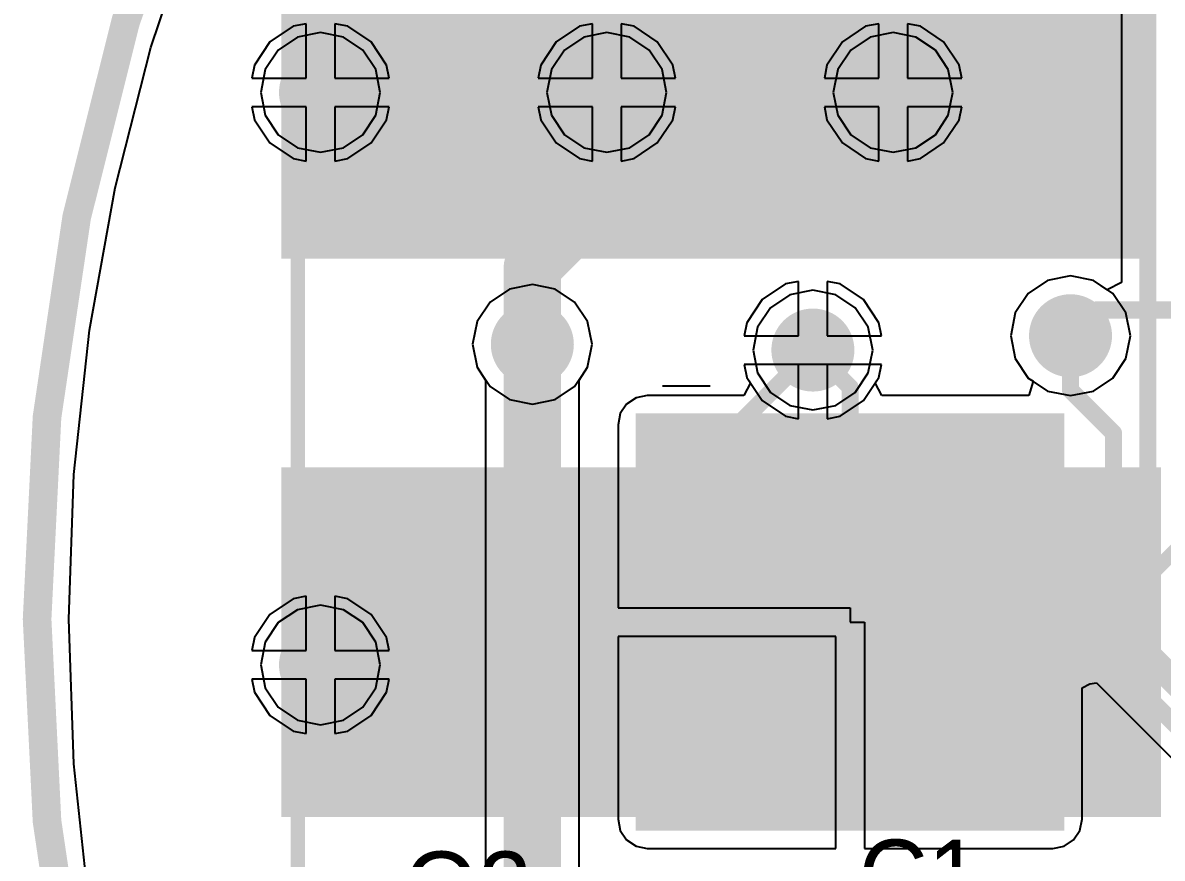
# Model space of a CAD drawing. Header units: millimetres. Extents: x 0.16 to 3.68, y 0.79 to 4.96.
# Drawn here: x 0.896 to 1.294, y 1.4325 to 1.7243 of the extents above; entities that cross this region are included whole.
import ezdxf

# ---------------------------------------------------------------- set-up
doc = ezdxf.new("R2010")
doc.units = ezdxf.units.MM
doc.header["$MEASUREMENT"] = 0
for name, color, linetype in [('BottomLayer', 5, 'Continuous'), ('BottomOverlay', 54, 'Continuous'), ('BottomPaste', 16, 'Continuous'), ('BottomSolder', 6, 'Continuous'), ('KeepOutLayer', 6, 'Continuous'), ('MidLayer1', 16, 'Continuous'), ('MidLayer2', 76, 'Continuous'), ('MultiLayer', 9, 'Continuous'), ('TopLayer', 1, 'Continuous'), ('TopOverlay', 2, 'Continuous'), ('TopPaste', 8, 'Continuous'), ('TopSolder', 216, 'Continuous'), ('ViaHoleLayer', 16, 'Continuous')]:
    doc.layers.add(name, color=color, linetype=linetype)

# ---------------------------------------------------------------- blocks, each defined once
blk = doc.blocks.new('B____________B_6')
at = {"layer": 'BottomLayer'}
blk.add_solid([(0.24803, -0.07087), (0.38583, -0.07087), (0.24803, 0.07087), (0.38583, 0.07087)], dxfattribs=at)
at = {"layer": 'BottomOverlay', "const_width": 0.005}
for points in [[(0, 0.19291), (0.63386, 0.19291)], [(0.3175, -0.08915), (0.135, -0.27165)], [(0.3175, -0.08915), (0.5, -0.27165)]]:
    blk.add_lwpolyline(points, dxfattribs=at)
at = {"layer": 'BottomOverlay', "const_width": 0.0025}
blk.add_lwpolyline([(0.31625, -0.08915, 1), (0.31875, -0.08915, 1)], format="xyb", close=True, dxfattribs=at)
blk.add_lwpolyline([(0.31625, -0.08915, 1), (0.31875, -0.08915, 1)], format="xyb", close=True, dxfattribs=at)
at = {"layer": 'BottomPaste'}
blk.add_solid([(0.24803, -0.07087), (0.38583, -0.07087), (0.24803, 0.07087), (0.38583, 0.07087)], dxfattribs=at)
at = {"layer": 'BottomSolder'}
blk.add_solid([(0.24403, -0.07487), (0.38983, -0.07487), (0.24403, 0.07487), (0.38983, 0.07487)], dxfattribs=at)
blk = doc.blocks.new('PCBC_________1_48')
at = {"layer": 'TopLayer'}
for points in [[(0.00236, 0.19791), (0.29764, 0.19791), (0.00236, 0.31209), (0.29764, 0.31209)], [(0.00236, 0.00291), (0.30157, 0.00291), (0.00236, 0.11709), (0.30157, 0.11709)]]:
    blk.add_solid(points, dxfattribs=at)
at = {"layer": 'TopPaste'}
for points in [[(0.00236, 0.19791), (0.29764, 0.19791), (0.00236, 0.31209), (0.29764, 0.31209)], [(0.00236, 0.00291), (0.30157, 0.00291), (0.00236, 0.11709), (0.30157, 0.11709)]]:
    blk.add_solid(points, dxfattribs=at)
at = {"layer": 'TopSolder'}
for points in [[(-0.00164, 0.19391), (0.30164, 0.19391), (-0.00164, 0.31609), (0.30164, 0.31609)], [(-0.00164, -0.00109), (0.30557, -0.00109), (-0.00164, 0.12109), (0.30557, 0.12109)]]:
    blk.add_solid(points, dxfattribs=at)

msp = doc.modelspace()

# ---------------------------------------------------------------- linework, layer by layer
at = {"layer": 'BottomLayer'}
for p, q in [((1.27982, 1.90451), (1.27982, 1.63354)), ((0.94077, 1.71573), (0.95675, 1.76375)), ((0.995, 1.72399), (0.99044, 1.72308)), ((0.995, 1.705), (0.995, 1.72399)), ((1.00956, 1.72308), (1.005, 1.72399)), ((1.005, 1.72399), (1.005, 1.705)), ((1.095, 1.72399), (1.09044, 1.72308)), ((1.095, 1.705), (1.095, 1.72399)), ((1.10956, 1.72308), (1.105, 1.72399)), ((1.105, 1.72399), (1.105, 1.705)), ((1.195, 1.72399), (1.19044, 1.72308)), ((1.195, 1.705), (1.195, 1.72399)), ((1.20956, 1.72308), (1.205, 1.72399)), ((1.205, 1.72399), (1.205, 1.705)), ((0.99044, 1.72308), (0.98234, 1.71766)), ((1.01766, 1.71766), (1.00956, 1.72308)), ((1.09044, 1.72308), (1.08234, 1.71766)), ((1.11766, 1.71766), (1.10956, 1.72308)), ((1.19044, 1.72308), (1.18234, 1.71766)), ((1.21766, 1.71766), (1.20956, 1.72308)), ((0.92825, 1.6667), (0.94077, 1.71573)), ((0.98234, 1.71766), (0.97692, 1.70956)), ((1.02308, 1.70956), (1.01766, 1.71766)), ((1.08234, 1.71766), (1.07692, 1.70956)), ((1.12308, 1.70956), (1.11766, 1.71766)), ((1.18234, 1.71766), (1.17692, 1.70956)), ((1.22308, 1.70956), (1.21766, 1.71766)), ((0.97692, 1.70956), (0.97601, 1.705)), ((1.02399, 1.705), (1.02308, 1.70956)), ((1.07692, 1.70956), (1.07601, 1.705)), ((1.12399, 1.705), (1.12308, 1.70956)), ((1.17692, 1.70956), (1.17601, 1.705)), ((1.22399, 1.705), (1.22308, 1.70956)), ((0.97601, 1.705), (0.995, 1.705)), ((1.005, 1.705), (1.02399, 1.705)), ((1.07601, 1.705), (1.095, 1.705)), ((1.105, 1.705), (1.12399, 1.705)), ((1.17601, 1.705), (1.195, 1.705)), ((1.205, 1.705), (1.22399, 1.705)), ((0.995, 1.695), (0.97601, 1.695)), ((0.97601, 1.695), (0.97692, 1.69044)), ((0.995, 1.67601), (0.995, 1.695)), ((1.02399, 1.695), (1.005, 1.695)), ((1.005, 1.695), (1.005, 1.67601)), ((1.02308, 1.69044), (1.02399, 1.695)), ((1.095, 1.695), (1.07601, 1.695)), ((1.07601, 1.695), (1.07692, 1.69044)), ((1.095, 1.67601), (1.095, 1.695)), ((1.12399, 1.695), (1.105, 1.695)), ((1.105, 1.695), (1.105, 1.67601)), ((1.12308, 1.69044), (1.12399, 1.695)), ((1.195, 1.695), (1.17601, 1.695)), ((1.17601, 1.695), (1.17692, 1.69044)), ((1.195, 1.67601), (1.195, 1.695)), ((1.22399, 1.695), (1.205, 1.695)), ((1.205, 1.695), (1.205, 1.67601)), ((1.22308, 1.69044), (1.22399, 1.695)), ((0.97692, 1.69044), (0.98234, 1.68234)), ((1.01766, 1.68234), (1.02308, 1.69044)), ((1.07692, 1.69044), (1.08234, 1.68234)), ((1.11766, 1.68234), (1.12308, 1.69044)), ((1.17692, 1.69044), (1.18234, 1.68234)), ((1.21766, 1.68234), (1.22308, 1.69044)), ((0.98234, 1.68234), (0.99044, 1.67692)), ((1.00956, 1.67692), (1.01766, 1.68234)), ((1.08234, 1.68234), (1.09044, 1.67692)), ((1.10956, 1.67692), (1.11766, 1.68234)), ((1.18234, 1.68234), (1.19044, 1.67692)), ((1.20956, 1.67692), (1.21766, 1.68234)), ((0.99044, 1.67692), (0.995, 1.67601)), ((1.005, 1.67601), (1.00956, 1.67692)), ((1.09044, 1.67692), (1.095, 1.67601)), ((1.105, 1.67601), (1.10956, 1.67692)), ((1.19044, 1.67692), (1.195, 1.67601)), ((1.205, 1.67601), (1.20956, 1.67692)), ((0.91926, 1.61689), (0.92825, 1.6667)), ((1.074, 1.6329), (1.066, 1.63131)), ((1.082, 1.63131), (1.074, 1.6329)), ((1.16244, 1.63308), (1.15434, 1.62766)), ((1.167, 1.63399), (1.16244, 1.63308)), ((1.167, 1.615), (1.167, 1.63399)), ((1.18156, 1.63308), (1.177, 1.63399)), ((1.177, 1.63399), (1.177, 1.615)), ((1.18966, 1.62766), (1.18156, 1.63308)), ((1.254, 1.63431), (1.24722, 1.62978)), ((1.262, 1.6359), (1.254, 1.63431)), ((1.27, 1.63431), (1.262, 1.6359)), ((1.27482, 1.63109), (1.27, 1.63431)), ((1.27982, 1.63354), (1.27482, 1.63109)), ((1.066, 1.63131), (1.05922, 1.62678)), ((1.08878, 1.62678), (1.082, 1.63131)), ((1.24722, 1.62978), (1.24269, 1.623)), ((1.05922, 1.62678), (1.05469, 1.62)), ((1.09331, 1.62), (1.08878, 1.62678)), ((1.15434, 1.62766), (1.14892, 1.61956)), ((1.19508, 1.61956), (1.18966, 1.62766)), ((1.05469, 1.62), (1.0531, 1.612)), ((1.0949, 1.612), (1.09331, 1.62)), ((1.24269, 1.623), (1.2411, 1.615)), ((0.91385, 1.56658), (0.91926, 1.61689)), ((1.14892, 1.61956), (1.14801, 1.615)), ((1.19599, 1.615), (1.19508, 1.61956)), ((1.14801, 1.615), (1.167, 1.615)), ((1.177, 1.615), (1.19599, 1.615)), ((1.2411, 1.615), (1.24269, 1.607)), ((1.0531, 1.612), (1.05469, 1.604)), ((1.09331, 1.604), (1.0949, 1.612)), ((1.19599, 1.605), (1.14801, 1.605)), ((1.14801, 1.605), (1.14892, 1.60044)), ((1.19508, 1.60044), (1.19599, 1.605)), ((1.24269, 1.607), (1.24722, 1.60022)), ((1.05469, 1.604), (1.05769, 1.59952)), ((1.09031, 1.59952), (1.09331, 1.604)), ((1.14892, 1.60044), (1.15022, 1.5985)), ((1.19378, 1.5985), (1.19508, 1.60044)), ((1.24722, 1.60022), (1.24891, 1.59909)), ((1.05769, 1.59952), (1.05769, 1.42739)), ((1.09031, 1.42776), (1.09031, 1.59952)), ((1.15022, 1.5985), (1.14786, 1.59409)), ((1.19614, 1.59409), (1.19378, 1.5985)), ((1.24891, 1.59909), (1.24739, 1.59409)), ((1.11023, 1.59332), (1.10692, 1.59111)), ((1.11413, 1.59409), (1.11023, 1.59332)), ((1.14786, 1.59409), (1.11413, 1.59409)), ((1.24739, 1.59409), (1.19614, 1.59409)), ((1.10692, 1.59111), (1.10471, 1.5878)), ((1.10471, 1.5878), (1.10394, 1.5839)), ((1.10394, 1.5839), (1.10394, 1.52)), ((0.91205, 1.516), (0.91385, 1.56658)), ((0.99044, 1.52308), (0.98234, 1.51766)), ((0.995, 1.52399), (0.99044, 1.52308)), ((0.995, 1.505), (0.995, 1.52399)), ((1.00956, 1.52308), (1.005, 1.52399)), ((1.005, 1.52399), (1.005, 1.505)), ((1.01766, 1.51766), (1.00956, 1.52308)), ((0.98234, 1.51766), (0.97692, 1.50956)), ((1.02308, 1.50956), (1.01766, 1.51766)), ((1.10394, 1.52), (1.185, 1.52)), ((1.185, 1.52), (1.185, 1.515)), ((0.91385, 1.46542), (0.91205, 1.516)), ((1.185, 1.515), (1.19, 1.515)), ((1.19, 1.515), (1.19, 1.43591)), ((0.97692, 1.50956), (0.97601, 1.505)), ((1.02399, 1.505), (1.02308, 1.50956)), ((1.18, 1.51), (1.10394, 1.51)), ((1.10394, 1.51), (1.10394, 1.4461)), ((1.18, 1.43591), (1.18, 1.51)), ((0.97601, 1.505), (0.995, 1.505)), ((1.005, 1.505), (1.02399, 1.505)), ((0.995, 1.495), (0.97601, 1.495)), ((0.97601, 1.495), (0.97692, 1.49044)), ((0.995, 1.47601), (0.995, 1.495)), ((1.02399, 1.495), (1.005, 1.495)), ((1.005, 1.495), (1.005, 1.47601)), ((1.02308, 1.49044), (1.02399, 1.495)), ((1.26606, 1.49197), (1.26879, 1.4934)), ((1.26879, 1.4934), (1.27106, 1.49376)), ((1.27106, 1.49376), (1.33082, 1.43399)), ((0.97692, 1.49044), (0.98234, 1.48234)), ((1.01766, 1.48234), (1.02308, 1.49044)), ((1.26606, 1.4461), (1.26606, 1.49197)), ((0.98234, 1.48234), (0.99044, 1.47692)), ((1.00956, 1.47692), (1.01766, 1.48234)), ((0.99044, 1.47692), (0.995, 1.47601)), ((1.005, 1.47601), (1.00956, 1.47692)), ((0.91926, 1.41511), (0.91385, 1.46542)), ((1.10394, 1.4461), (1.10471, 1.4422)), ((1.26529, 1.4422), (1.26606, 1.4461)), ((1.10471, 1.4422), (1.10692, 1.43889)), ((1.26308, 1.43889), (1.26529, 1.4422)), ((1.10692, 1.43889), (1.11023, 1.43668)), ((1.25977, 1.43668), (1.26308, 1.43889)), ((1.11023, 1.43668), (1.11413, 1.43591)), ((1.11413, 1.43591), (1.18, 1.43591)), ((1.19, 1.43591), (1.25587, 1.43591)), ((1.25587, 1.43591), (1.25977, 1.43668))]:
    msp.add_line(p, q, dxfattribs=at)
for points, const_width in [([(1.289, 1.50577), (1.289, 1.924)], 0.006), ([(1.074, 1.421), (1.074, 1.612)], 0.02), ([(1.262, 1.596), (1.262, 1.615)], 0.006), ([(1.172, 1.61), (1.185, 1.597)], 0.006), ([(1.185, 1.515), (1.185, 1.597)], 0.006), ([(1.262, 1.596), (1.277, 1.581)], 0.006), ([(1.277, 1.5008), (1.277, 1.581)], 0.006), ([(1.289, 1.50577), (1.37077, 1.424)], 0.006), ([(1.277, 1.5008), (1.34, 1.4378)], 0.006)]:
    msp.add_lwpolyline(points, dxfattribs=dict(at, const_width=const_width))
for points, const_width in [([(0.99275, 1.7, 1), (1.00725, 1.7, 1)], 0.0145), ([(1.09275, 1.7, 1), (1.10725, 1.7, 1)], 0.0145), ([(1.19275, 1.7, 1), (1.20725, 1.7, 1)], 0.0145), ([(1.25475, 1.615, 1), (1.26925, 1.615, 1)], 0.0145), ([(1.06675, 1.612, 1), (1.08125, 1.612, 1)], 0.0145), ([(1.16475, 1.61, 1), (1.17925, 1.61, 1)], 0.0145), ([(1.069, 1.612, 1), (1.079, 1.612, 1)], 0.01), ([(1.2605, 1.615, 1), (1.2635, 1.615, 1)], 0.003), ([(1.1705, 1.61, 1), (1.1735, 1.61, 1)], 0.003), ([(1.1835, 1.597, 1), (1.1865, 1.597, 1)], 0.003), ([(1.1835, 1.597, 1), (1.1865, 1.597, 1)], 0.003), ([(1.2605, 1.596, 1), (1.2635, 1.596, 1)], 0.003), ([(1.2605, 1.596, 1), (1.2635, 1.596, 1)], 0.003), ([(1.2755, 1.581, 1), (1.2785, 1.581, 1)], 0.003), ([(1.2755, 1.581, 1), (1.2785, 1.581, 1)], 0.003), ([(1.1835, 1.515, 1), (1.1865, 1.515, 1)], 0.003), ([(0.99275, 1.5, 1), (1.00725, 1.5, 1)], 0.0145), ([(1.2875, 1.50577, 1), (1.2905, 1.50577, 1)], 0.003), ([(1.2875, 1.50577, 1), (1.2905, 1.50577, 1)], 0.003), ([(1.2755, 1.5008, 1), (1.2785, 1.5008, 1)], 0.003), ([(1.2755, 1.5008, 1), (1.2785, 1.5008, 1)], 0.003)]:
    msp.add_lwpolyline(points, format="xyb", close=True, dxfattribs=dict(at, const_width=const_width))
at = {"layer": 'BottomOverlay'}
msp.add_line((1.13617, 1.59733), (1.11951, 1.59733), dxfattribs=at)
at = {"layer": 'KeepOutLayer'}
for points, const_width in [([(2.341, 1.516, 1), (0.901, 1.516, 1)], 0.01), ([(0.8985, 1.516, 1), (0.9035, 1.516, 1)], 0.005)]:
    msp.add_lwpolyline(points, format="xyb", close=True, dxfattribs=dict(at, const_width=const_width))
at = {"layer": 'MidLayer1'}
for p, q in [((0.94077, 1.71573), (0.95675, 1.76375)), ((0.995, 1.72399), (0.99044, 1.72308)), ((0.995, 1.705), (0.995, 1.72399)), ((1.00956, 1.72308), (1.005, 1.72399)), ((1.005, 1.72399), (1.005, 1.705)), ((1.095, 1.72399), (1.09044, 1.72308)), ((1.095, 1.705), (1.095, 1.72399)), ((1.10956, 1.72308), (1.105, 1.72399)), ((1.105, 1.72399), (1.105, 1.705)), ((1.195, 1.72399), (1.19044, 1.72308)), ((1.195, 1.705), (1.195, 1.72399)), ((1.20956, 1.72308), (1.205, 1.72399)), ((1.205, 1.72399), (1.205, 1.705)), ((0.99044, 1.72308), (0.98234, 1.71766)), ((1.01766, 1.71766), (1.00956, 1.72308)), ((1.09044, 1.72308), (1.08234, 1.71766)), ((1.11766, 1.71766), (1.10956, 1.72308)), ((1.19044, 1.72308), (1.18234, 1.71766)), ((1.21766, 1.71766), (1.20956, 1.72308)), ((0.92825, 1.6667), (0.94077, 1.71573)), ((0.98234, 1.71766), (0.97692, 1.70956)), ((1.02308, 1.70956), (1.01766, 1.71766)), ((1.08234, 1.71766), (1.07692, 1.70956)), ((1.12308, 1.70956), (1.11766, 1.71766)), ((1.18234, 1.71766), (1.17692, 1.70956)), ((1.22308, 1.70956), (1.21766, 1.71766)), ((0.97692, 1.70956), (0.97601, 1.705)), ((1.02399, 1.705), (1.02308, 1.70956)), ((1.07692, 1.70956), (1.07601, 1.705)), ((1.12399, 1.705), (1.12308, 1.70956)), ((1.17692, 1.70956), (1.17601, 1.705)), ((1.22399, 1.705), (1.22308, 1.70956)), ((0.97601, 1.705), (0.995, 1.705)), ((1.005, 1.705), (1.02399, 1.705)), ((1.07601, 1.705), (1.095, 1.705)), ((1.105, 1.705), (1.12399, 1.705)), ((1.17601, 1.705), (1.195, 1.705)), ((1.205, 1.705), (1.22399, 1.705)), ((0.995, 1.695), (0.97601, 1.695)), ((0.97601, 1.695), (0.97692, 1.69044)), ((0.995, 1.67601), (0.995, 1.695)), ((1.02399, 1.695), (1.005, 1.695)), ((1.005, 1.695), (1.005, 1.67601)), ((1.02308, 1.69044), (1.02399, 1.695)), ((1.095, 1.695), (1.07601, 1.695)), ((1.07601, 1.695), (1.07692, 1.69044)), ((1.095, 1.67601), (1.095, 1.695)), ((1.12399, 1.695), (1.105, 1.695)), ((1.105, 1.695), (1.105, 1.67601)), ((1.12308, 1.69044), (1.12399, 1.695)), ((1.195, 1.695), (1.17601, 1.695)), ((1.17601, 1.695), (1.17692, 1.69044)), ((1.195, 1.67601), (1.195, 1.695)), ((1.22399, 1.695), (1.205, 1.695)), ((1.205, 1.695), (1.205, 1.67601)), ((1.22308, 1.69044), (1.22399, 1.695)), ((0.97692, 1.69044), (0.98234, 1.68234)), ((1.01766, 1.68234), (1.02308, 1.69044)), ((1.07692, 1.69044), (1.08234, 1.68234)), ((1.11766, 1.68234), (1.12308, 1.69044)), ((1.17692, 1.69044), (1.18234, 1.68234)), ((1.21766, 1.68234), (1.22308, 1.69044)), ((0.98234, 1.68234), (0.99044, 1.67692)), ((1.00956, 1.67692), (1.01766, 1.68234)), ((1.08234, 1.68234), (1.09044, 1.67692)), ((1.10956, 1.67692), (1.11766, 1.68234)), ((1.18234, 1.68234), (1.19044, 1.67692)), ((1.20956, 1.67692), (1.21766, 1.68234)), ((0.99044, 1.67692), (0.995, 1.67601)), ((1.005, 1.67601), (1.00956, 1.67692)), ((1.09044, 1.67692), (1.095, 1.67601)), ((1.105, 1.67601), (1.10956, 1.67692)), ((1.19044, 1.67692), (1.195, 1.67601)), ((1.205, 1.67601), (1.20956, 1.67692)), ((0.91926, 1.61689), (0.92825, 1.6667)), ((1.074, 1.6329), (1.066, 1.63131)), ((1.082, 1.63131), (1.074, 1.6329)), ((1.16244, 1.63308), (1.15434, 1.62766)), ((1.167, 1.63399), (1.16244, 1.63308)), ((1.167, 1.615), (1.167, 1.63399)), ((1.18156, 1.63308), (1.177, 1.63399)), ((1.177, 1.63399), (1.177, 1.615)), ((1.18966, 1.62766), (1.18156, 1.63308)), ((1.254, 1.63431), (1.24722, 1.62978)), ((1.262, 1.6359), (1.254, 1.63431)), ((1.27, 1.63431), (1.262, 1.6359)), ((1.27678, 1.62978), (1.27, 1.63431)), ((1.066, 1.63131), (1.05922, 1.62678)), ((1.08878, 1.62678), (1.082, 1.63131)), ((1.24722, 1.62978), (1.24269, 1.623)), ((1.28131, 1.623), (1.27678, 1.62978)), ((1.05922, 1.62678), (1.05469, 1.62)), ((1.09331, 1.62), (1.08878, 1.62678)), ((1.15434, 1.62766), (1.14892, 1.61956)), ((1.19508, 1.61956), (1.18966, 1.62766)), ((1.05469, 1.62), (1.0531, 1.612)), ((1.0949, 1.612), (1.09331, 1.62)), ((1.24269, 1.623), (1.2411, 1.615)), ((1.2829, 1.615), (1.28131, 1.623)), ((0.91385, 1.56658), (0.91926, 1.61689)), ((1.14892, 1.61956), (1.14801, 1.615)), ((1.19599, 1.615), (1.19508, 1.61956)), ((1.14801, 1.615), (1.167, 1.615)), ((1.177, 1.615), (1.19599, 1.615)), ((1.2411, 1.615), (1.24269, 1.607)), ((1.28131, 1.607), (1.2829, 1.615)), ((1.0531, 1.612), (1.05469, 1.604)), ((1.09331, 1.604), (1.0949, 1.612)), ((1.167, 1.605), (1.14801, 1.605)), ((1.14801, 1.605), (1.14892, 1.60044)), ((1.167, 1.58601), (1.167, 1.605)), ((1.19599, 1.605), (1.177, 1.605)), ((1.177, 1.605), (1.177, 1.58601)), ((1.19508, 1.60044), (1.19599, 1.605)), ((1.24269, 1.607), (1.24722, 1.60022)), ((1.27678, 1.60022), (1.28131, 1.607)), ((1.05469, 1.604), (1.05922, 1.59722)), ((1.08878, 1.59722), (1.09331, 1.604)), ((1.14892, 1.60044), (1.15434, 1.59234)), ((1.18966, 1.59234), (1.19508, 1.60044)), ((1.24722, 1.60022), (1.254, 1.59569)), ((1.27, 1.59569), (1.27678, 1.60022)), ((1.05922, 1.59722), (1.066, 1.59269)), ((1.082, 1.59269), (1.08878, 1.59722)), ((1.066, 1.59269), (1.074, 1.5911)), ((1.074, 1.5911), (1.082, 1.59269)), ((1.15434, 1.59234), (1.16244, 1.58692)), ((1.18156, 1.58692), (1.18966, 1.59234)), ((1.254, 1.59569), (1.262, 1.5941)), ((1.262, 1.5941), (1.27, 1.59569)), ((1.16244, 1.58692), (1.167, 1.58601)), ((1.177, 1.58601), (1.18156, 1.58692)), ((0.91205, 1.516), (0.91385, 1.56658)), ((0.99044, 1.52308), (0.98234, 1.51766)), ((0.995, 1.52399), (0.99044, 1.52308)), ((0.995, 1.505), (0.995, 1.52399)), ((1.00956, 1.52308), (1.005, 1.52399)), ((1.005, 1.52399), (1.005, 1.505)), ((1.01766, 1.51766), (1.00956, 1.52308)), ((0.98234, 1.51766), (0.97692, 1.50956)), ((1.02308, 1.50956), (1.01766, 1.51766)), ((0.91385, 1.46542), (0.91205, 1.516)), ((0.97692, 1.50956), (0.97601, 1.505)), ((1.02399, 1.505), (1.02308, 1.50956)), ((0.97601, 1.505), (0.995, 1.505)), ((1.005, 1.505), (1.02399, 1.505)), ((0.995, 1.495), (0.97601, 1.495)), ((0.97601, 1.495), (0.97692, 1.49044)), ((0.995, 1.47601), (0.995, 1.495)), ((1.02399, 1.495), (1.005, 1.495)), ((1.005, 1.495), (1.005, 1.47601)), ((1.02308, 1.49044), (1.02399, 1.495)), ((0.97692, 1.49044), (0.98234, 1.48234)), ((1.01766, 1.48234), (1.02308, 1.49044)), ((0.98234, 1.48234), (0.99044, 1.47692)), ((1.00956, 1.47692), (1.01766, 1.48234)), ((0.99044, 1.47692), (0.995, 1.47601)), ((1.005, 1.47601), (1.00956, 1.47692)), ((0.91926, 1.41511), (0.91385, 1.46542))]:
    msp.add_line(p, q, dxfattribs=at)
at = {"layer": 'MidLayer1', "const_width": 0.0145}
for points in [[(0.99275, 1.7, 1), (1.00725, 1.7, 1)], [(1.09275, 1.7, 1), (1.10725, 1.7, 1)], [(1.19275, 1.7, 1), (1.20725, 1.7, 1)], [(1.25475, 1.615, 1), (1.26925, 1.615, 1)], [(1.06675, 1.612, 1), (1.08125, 1.612, 1)], [(1.16475, 1.61, 1), (1.17925, 1.61, 1)], [(0.99275, 1.5, 1), (1.00725, 1.5, 1)]]:
    msp.add_lwpolyline(points, format="xyb", close=True, dxfattribs=at)
at = {"layer": 'MidLayer2'}
for p, q in [((0.94077, 1.71573), (0.95675, 1.76375)), ((1, 1.7209), (0.992, 1.71931)), ((1.008, 1.71931), (1, 1.7209)), ((1.1, 1.7209), (1.092, 1.71931)), ((1.108, 1.71931), (1.1, 1.7209)), ((1.2, 1.7209), (1.192, 1.71931)), ((1.208, 1.71931), (1.2, 1.7209)), ((0.92825, 1.6667), (0.94077, 1.71573)), ((0.992, 1.71931), (0.98522, 1.71478)), ((1.01478, 1.71478), (1.008, 1.71931)), ((1.092, 1.71931), (1.08522, 1.71478)), ((1.11478, 1.71478), (1.108, 1.71931)), ((1.192, 1.71931), (1.18522, 1.71478)), ((1.21478, 1.71478), (1.208, 1.71931)), ((0.98522, 1.71478), (0.98069, 1.708)), ((1.01931, 1.708), (1.01478, 1.71478)), ((1.08522, 1.71478), (1.08069, 1.708)), ((1.11931, 1.708), (1.11478, 1.71478)), ((1.18522, 1.71478), (1.18069, 1.708)), ((1.21931, 1.708), (1.21478, 1.71478)), ((0.98069, 1.708), (0.9791, 1.7)), ((1.0209, 1.7), (1.01931, 1.708)), ((1.08069, 1.708), (1.0791, 1.7)), ((1.1209, 1.7), (1.11931, 1.708)), ((1.18069, 1.708), (1.1791, 1.7)), ((1.2209, 1.7), (1.21931, 1.708)), ((0.9791, 1.7), (0.98069, 1.692)), ((1.01931, 1.692), (1.0209, 1.7)), ((1.0791, 1.7), (1.08069, 1.692)), ((1.11931, 1.692), (1.1209, 1.7)), ((1.1791, 1.7), (1.18069, 1.692)), ((1.21931, 1.692), (1.2209, 1.7)), ((0.98069, 1.692), (0.98522, 1.68522)), ((1.01478, 1.68522), (1.01931, 1.692)), ((1.08069, 1.692), (1.08522, 1.68522)), ((1.11478, 1.68522), (1.11931, 1.692)), ((1.18069, 1.692), (1.18522, 1.68522)), ((1.21478, 1.68522), (1.21931, 1.692)), ((0.98522, 1.68522), (0.992, 1.68069)), ((1.008, 1.68069), (1.01478, 1.68522)), ((1.08522, 1.68522), (1.092, 1.68069)), ((1.108, 1.68069), (1.11478, 1.68522)), ((1.18522, 1.68522), (1.192, 1.68069)), ((1.208, 1.68069), (1.21478, 1.68522)), ((0.992, 1.68069), (1, 1.6791)), ((1, 1.6791), (1.008, 1.68069)), ((1.092, 1.68069), (1.1, 1.6791)), ((1.1, 1.6791), (1.108, 1.68069)), ((1.192, 1.68069), (1.2, 1.6791)), ((1.2, 1.6791), (1.208, 1.68069)), ((0.91926, 1.61689), (0.92825, 1.6667)), ((1.074, 1.6329), (1.066, 1.63131)), ((1.082, 1.63131), (1.074, 1.6329)), ((1.254, 1.63431), (1.24722, 1.62978)), ((1.262, 1.6359), (1.254, 1.63431)), ((1.27, 1.63431), (1.262, 1.6359)), ((1.27678, 1.62978), (1.27, 1.63431)), ((1.066, 1.63131), (1.05922, 1.62678)), ((1.08878, 1.62678), (1.082, 1.63131)), ((1.164, 1.62931), (1.15722, 1.62478)), ((1.172, 1.6309), (1.164, 1.62931)), ((1.18, 1.62931), (1.172, 1.6309)), ((1.18678, 1.62478), (1.18, 1.62931)), ((1.24722, 1.62978), (1.24269, 1.623)), ((1.28131, 1.623), (1.27678, 1.62978)), ((1.05922, 1.62678), (1.05469, 1.62)), ((1.09331, 1.62), (1.08878, 1.62678)), ((1.15722, 1.62478), (1.15269, 1.618)), ((1.19131, 1.618), (1.18678, 1.62478)), ((1.05469, 1.62), (1.0531, 1.612)), ((1.0949, 1.612), (1.09331, 1.62)), ((1.24269, 1.623), (1.2411, 1.615)), ((1.2829, 1.615), (1.28131, 1.623)), ((0.91385, 1.56658), (0.91926, 1.61689)), ((1.15269, 1.618), (1.1511, 1.61)), ((1.1929, 1.61), (1.19131, 1.618)), ((1.2411, 1.615), (1.24269, 1.607)), ((1.28131, 1.607), (1.2829, 1.615)), ((1.0531, 1.612), (1.05469, 1.604)), ((1.09331, 1.604), (1.0949, 1.612)), ((1.1511, 1.61), (1.15269, 1.602)), ((1.19131, 1.602), (1.1929, 1.61)), ((1.24269, 1.607), (1.24722, 1.60022)), ((1.27678, 1.60022), (1.28131, 1.607)), ((1.05469, 1.604), (1.05922, 1.59722)), ((1.08878, 1.59722), (1.09331, 1.604)), ((1.15269, 1.602), (1.15722, 1.59522)), ((1.18678, 1.59522), (1.19131, 1.602)), ((1.24722, 1.60022), (1.254, 1.59569)), ((1.27, 1.59569), (1.27678, 1.60022)), ((1.05922, 1.59722), (1.066, 1.59269)), ((1.082, 1.59269), (1.08878, 1.59722)), ((1.066, 1.59269), (1.074, 1.5911)), ((1.074, 1.5911), (1.082, 1.59269)), ((1.15722, 1.59522), (1.164, 1.59069)), ((1.18, 1.59069), (1.18678, 1.59522)), ((1.254, 1.59569), (1.262, 1.5941)), ((1.262, 1.5941), (1.27, 1.59569)), ((1.164, 1.59069), (1.172, 1.5891)), ((1.172, 1.5891), (1.18, 1.59069)), ((0.91205, 1.516), (0.91385, 1.56658)), ((1, 1.5209), (0.992, 1.51931)), ((1.008, 1.51931), (1, 1.5209)), ((0.992, 1.51931), (0.98522, 1.51478)), ((1.01478, 1.51478), (1.008, 1.51931)), ((0.91385, 1.46542), (0.91205, 1.516)), ((0.98522, 1.51478), (0.98069, 1.508)), ((1.01931, 1.508), (1.01478, 1.51478)), ((0.98069, 1.508), (0.9791, 1.5)), ((1.0209, 1.5), (1.01931, 1.508)), ((0.9791, 1.5), (0.98069, 1.492)), ((1.01931, 1.492), (1.0209, 1.5)), ((0.98069, 1.492), (0.98522, 1.48522)), ((1.01478, 1.48522), (1.01931, 1.492)), ((0.98522, 1.48522), (0.992, 1.48069)), ((1.008, 1.48069), (1.01478, 1.48522)), ((0.992, 1.48069), (1, 1.4791)), ((1, 1.4791), (1.008, 1.48069)), ((0.91926, 1.41511), (0.91385, 1.46542))]:
    msp.add_line(p, q, dxfattribs=at)
at = {"layer": 'MidLayer2', "const_width": 0.0145}
for points in [[(0.99275, 1.7, 1), (1.00725, 1.7, 1)], [(1.09275, 1.7, 1), (1.10725, 1.7, 1)], [(1.19275, 1.7, 1), (1.20725, 1.7, 1)], [(1.25475, 1.615, 1), (1.26925, 1.615, 1)], [(1.06675, 1.612, 1), (1.08125, 1.612, 1)], [(1.16475, 1.61, 1), (1.17925, 1.61, 1)], [(0.99275, 1.5, 1), (1.00725, 1.5, 1)]]:
    msp.add_lwpolyline(points, format="xyb", close=True, dxfattribs=at)
at = {"layer": 'MultiLayer', "const_width": 0.0145}
for points in [[(0.99275, 1.7, 1), (1.00725, 1.7, 1)], [(1.09275, 1.7, 1), (1.10725, 1.7, 1)], [(1.19275, 1.7, 1), (1.20725, 1.7, 1)], [(1.25475, 1.615, 1), (1.26925, 1.615, 1)], [(1.06675, 1.612, 1), (1.08125, 1.612, 1)], [(1.16475, 1.61, 1), (1.17925, 1.61, 1)], [(0.99275, 1.5, 1), (1.00725, 1.5, 1)]]:
    msp.add_lwpolyline(points, format="xyb", close=True, dxfattribs=at)
at = {"layer": 'TopLayer'}
for points, const_width in [([(1.111, 1.73), (1.138, 1.703)], 0.006), ([(1.074, 1.639), (1.138, 1.703)], 0.02), ([(1.074, 1.612), (1.074, 1.639)], 0.02), ([(1.262, 1.615), (1.271, 1.624)], 0.006), ([(1.271, 1.624), (1.35003, 1.624)], 0.006), ([(1.13997, 1.57797), (1.172, 1.61)], 0.006), ([(1.13997, 1.508), (1.13997, 1.57797)], 0.006)]:
    msp.add_lwpolyline(points, dxfattribs=dict(at, const_width=const_width))
for points, const_width in [([(1.133, 1.703, 1), (1.143, 1.703, 1)], 0.01), ([(1.1365, 1.703, 1), (1.1395, 1.703, 1)], 0.003), ([(1.069, 1.639, 1), (1.079, 1.639, 1)], 0.01), ([(1.069, 1.639, 1), (1.079, 1.639, 1)], 0.01), ([(1.25475, 1.615, 1), (1.26925, 1.615, 1)], 0.0145), ([(1.06675, 1.612, 1), (1.08125, 1.612, 1)], 0.0145), ([(1.16475, 1.61, 1), (1.17925, 1.61, 1)], 0.0145), ([(1.2695, 1.624, 1), (1.2725, 1.624, 1)], 0.003), ([(1.2695, 1.624, 1), (1.2725, 1.624, 1)], 0.003), ([(1.069, 1.612, 1), (1.079, 1.612, 1)], 0.01), ([(1.2605, 1.615, 1), (1.2635, 1.615, 1)], 0.003), ([(1.1705, 1.61, 1), (1.1735, 1.61, 1)], 0.003), ([(1.13847, 1.57797, 1), (1.14147, 1.57797, 1)], 0.003), ([(1.13847, 1.57797, 1), (1.14147, 1.57797, 1)], 0.003), ([(1.13847, 1.508, 1), (1.14147, 1.508, 1)], 0.003)]:
    msp.add_lwpolyline(points, format="xyb", close=True, dxfattribs=dict(at, const_width=const_width))
at = {"layer": 'ViaHoleLayer', "const_width": 0.00591}
for points in [[(0.99705, 1.7, 1), (1.00295, 1.7, 1)], [(1.09705, 1.7, 1), (1.10295, 1.7, 1)], [(1.19705, 1.7, 1), (1.20295, 1.7, 1)], [(1.25905, 1.615, 1), (1.26495, 1.615, 1)], [(1.07105, 1.612, 1), (1.07695, 1.612, 1)], [(1.16905, 1.61, 1), (1.17495, 1.61, 1)], [(0.99705, 1.5, 1), (1.00295, 1.5, 1)]]:
    msp.add_lwpolyline(points, format="xyb", close=True, dxfattribs=at)

# ---------------------------------------------------------------- block references
for name, p, rotation in [('B____________B_6', (1.185, 1.19807), 90), ('PCBC_________1_48', (0.988, 1.448), 360)]:
    msp.add_blockref(name, p, dxfattribs=dict(rotation=rotation))

# ---------------------------------------------------------------- texts
at = {"layer": 'TopOverlay'}
for s, p in [('C1', (1.188, 1.414)), ('Q2', (1.02917, 1.40983))]:
    msp.add_text(s, height=0.025, dxfattribs=at).set_placement(p)

doc.saveas('drawing.dxf')
